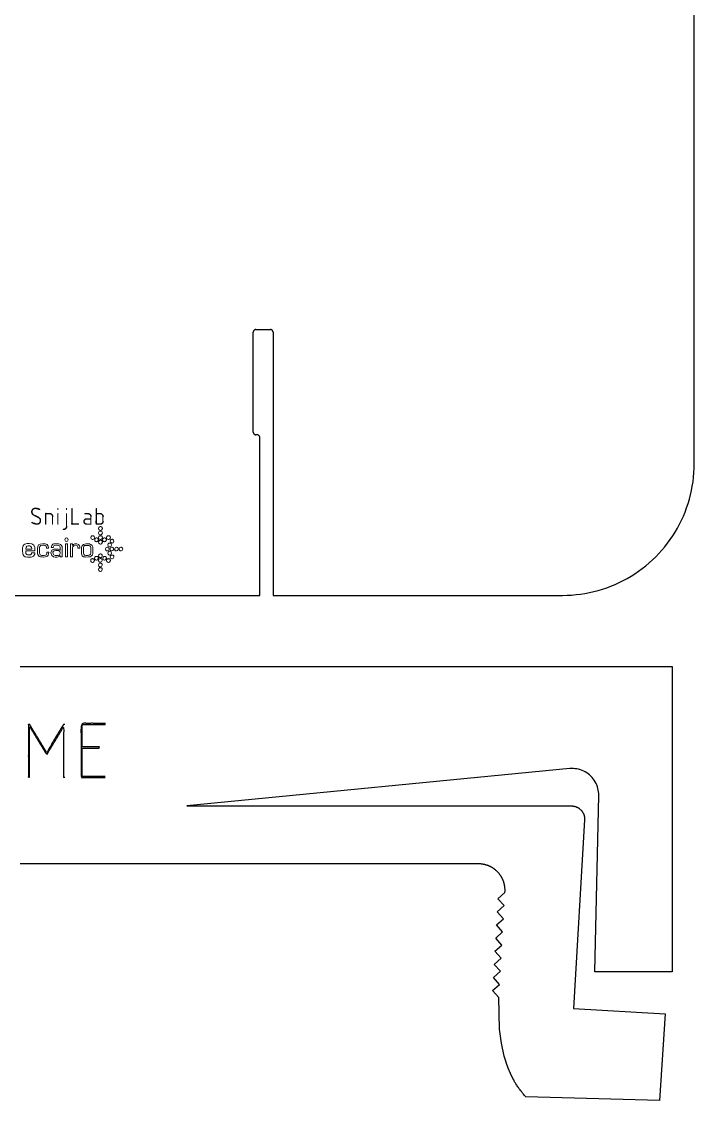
# Model space of a CAD drawing. Header units: millimetres. Extents: x 2 to 107, y -174 to 154.
# Drawn here: x 56.2 to 107.3, y -174.2 to -92.2 of the extents above; entities that cross this region are included whole.
import ezdxf

# ---------------------------------------------------------------- set-up
doc = ezdxf.new("R2010")
doc.units = ezdxf.units.MM
doc.header["$MEASUREMENT"] = 0
doc.layers.add('LAYER 03', color=5, linetype='Continuous')

msp = doc.modelspace()

# ---------------------------------------------------------------- linework, layer by layer
for p, q in [((73.915, -115.589), (73.89, -115.603)), ((73.941, -115.579), (73.915, -115.589)), ((73.969, -115.573), (73.941, -115.579)), ((73.998, -115.571), (73.969, -115.573)), ((73.998, -115.571), (75.098, -115.571)), ((75.126, -115.573), (75.098, -115.571)), ((75.154, -115.579), (75.126, -115.573)), ((75.181, -115.589), (75.154, -115.579)), ((75.206, -115.603), (75.181, -115.589)), ((73.8, -115.742), (73.798, -115.771)), ((73.798, -123.371), (73.798, -115.771)), ((73.806, -115.714), (73.8, -115.742)), ((73.816, -115.688), (73.806, -115.714)), ((73.829, -115.663), (73.816, -115.688)), ((73.847, -115.64), (73.829, -115.663)), ((73.867, -115.62), (73.847, -115.64)), ((73.89, -115.603), (73.867, -115.62)), ((75.229, -115.62), (75.206, -115.603)), ((75.249, -115.64), (75.229, -115.62)), ((75.266, -115.663), (75.249, -115.64)), ((75.28, -115.688), (75.266, -115.663)), ((75.29, -115.714), (75.28, -115.688)), ((75.296, -115.742), (75.29, -115.714)), ((75.298, -115.771), (75.296, -115.742)), ((75.298, -115.771), (75.298, -123.371)), ((73.798, -123.371), (73.8, -123.399)), ((73.8, -123.399), (73.806, -123.427)), ((73.806, -123.427), (73.816, -123.454)), ((73.816, -123.454), (73.829, -123.479)), ((73.829, -123.479), (73.847, -123.502)), ((73.847, -123.502), (73.867, -123.522)), ((73.867, -123.522), (73.89, -123.539)), ((73.89, -123.539), (73.915, -123.553)), ((73.915, -123.553), (73.941, -123.563)), ((73.941, -123.563), (73.969, -123.569)), ((73.969, -123.569), (73.998, -123.571)), ((74.098, -123.571), (73.998, -123.571)), ((74.126, -123.573), (74.098, -123.571)), ((74.154, -123.579), (74.126, -123.573)), ((74.181, -123.589), (74.154, -123.579)), ((74.206, -123.603), (74.181, -123.589)), ((74.229, -123.62), (74.206, -123.603)), ((74.249, -123.64), (74.229, -123.62)), ((74.266, -123.663), (74.249, -123.64)), ((74.28, -123.688), (74.266, -123.663)), ((74.29, -123.714), (74.28, -123.688)), ((74.296, -123.742), (74.29, -123.714)), ((74.298, -123.771), (74.296, -123.742)), ((74.298, -135.771), (74.298, -123.771)), ((75.298, -123.371), (75.298, -135.771)), ((107.274, -126.453), (107.292, -126.112)), ((107.292, -126.112), (107.298, -125.771)), ((107.205, -127.132), (107.245, -126.793)), ((107.245, -126.793), (107.274, -126.453)), ((107.013, -128.138), (107.089, -127.805)), ((107.089, -127.805), (107.152, -127.47)), ((107.152, -127.47), (107.205, -127.132)), ((106.829, -128.796), (106.927, -128.469)), ((106.927, -128.469), (107.013, -128.138)), ((106.47, -129.755), (106.6, -129.439)), ((106.6, -129.439), (106.72, -129.12)), ((106.72, -129.12), (106.829, -128.796)), ((106.177, -130.371), (106.328, -130.066)), ((106.328, -130.066), (106.47, -129.755)), ((105.659, -131.255), (105.842, -130.967)), ((105.842, -130.967), (106.014, -130.672)), ((106.014, -130.672), (106.177, -130.371)), ((105.055, -132.082), (105.266, -131.813)), ((105.266, -131.813), (105.467, -131.538)), ((105.467, -131.538), (105.659, -131.255)), ((104.369, -132.842), (104.606, -132.596)), ((104.606, -132.596), (104.835, -132.343)), ((104.835, -132.343), (105.055, -132.082)), ((103.34, -133.739), (103.609, -133.528)), ((103.609, -133.528), (103.87, -133.308)), ((103.87, -133.308), (104.123, -133.079)), ((104.123, -133.079), (104.369, -132.842)), ((102.199, -134.487), (102.494, -134.315)), ((102.494, -134.315), (102.782, -134.133)), ((102.782, -134.133), (103.064, -133.94)), ((103.064, -133.94), (103.34, -133.739)), ((100.323, -135.302), (100.646, -135.193)), ((100.646, -135.193), (100.966, -135.074)), ((100.966, -135.074), (101.282, -134.943)), ((101.282, -134.943), (101.593, -134.802)), ((101.593, -134.802), (101.898, -134.65)), ((101.898, -134.65), (102.199, -134.487)), ((36.298, -135.771), (74.298, -135.771)), ((75.298, -135.771), (97.298, -135.771)), ((97.298, -135.771), (97.639, -135.765)), ((97.639, -135.765), (97.98, -135.747)), ((97.98, -135.747), (98.32, -135.718)), ((98.32, -135.718), (98.659, -135.678)), ((98.659, -135.678), (98.997, -135.625)), ((98.997, -135.625), (99.332, -135.562)), ((99.332, -135.562), (99.665, -135.486)), ((99.665, -135.486), (99.996, -135.4)), ((99.996, -135.4), (100.323, -135.302)), ((56.087, -141.178), (105.627, -141.178)), ((105.627, -141.178), (105.627, -164.382)), ((97.846, -148.939), (68.74, -151.773)), ((97.981, -148.931), (97.846, -148.939)), ((98.116, -148.931), (97.981, -148.931)), ((98.251, -148.941), (98.116, -148.931)), ((98.385, -148.96), (98.251, -148.941)), ((98.517, -148.988), (98.385, -148.96)), ((98.647, -149.024), (98.517, -148.988)), ((98.775, -149.07), (98.647, -149.024)), ((98.899, -149.124), (98.775, -149.07)), ((99.019, -149.186), (98.899, -149.124)), ((99.134, -149.256), (99.019, -149.186)), ((99.245, -149.334), (99.134, -149.256)), ((99.35, -149.419), (99.245, -149.334)), ((99.449, -149.511), (99.35, -149.419)), ((99.542, -149.609), (99.449, -149.511)), ((99.628, -149.714), (99.542, -149.609)), ((99.706, -149.824), (99.628, -149.714)), ((99.777, -149.939), (99.706, -149.824)), ((99.84, -150.058), (99.777, -149.939)), ((99.895, -150.182), (99.84, -150.058)), ((99.941, -150.309), (99.895, -150.182)), ((99.979, -150.439), (99.941, -150.309)), ((100.007, -150.571), (99.979, -150.439)), ((100.027, -150.705), (100.007, -150.571)), ((100.038, -150.84), (100.027, -150.705)), ((100.039, -150.975), (100.038, -150.84)), ((99.737, -164.382), (100.039, -150.975)), ((68.74, -151.773), (95.969, -151.773)), ((95.969, -151.773), (97.969, -151.773)), ((97.969, -151.773), (98.006, -151.774)), ((98.006, -151.774), (98.044, -151.776)), ((98.044, -151.776), (98.081, -151.779)), ((98.081, -151.779), (98.119, -151.784)), ((98.119, -151.784), (98.144, -151.789)), ((98.144, -151.789), (98.169, -151.793)), ((98.169, -151.793), (98.194, -151.799)), ((98.194, -151.799), (98.219, -151.805)), ((98.219, -151.805), (98.244, -151.812)), ((98.244, -151.812), (98.269, -151.819)), ((98.269, -151.819), (98.293, -151.827)), ((98.293, -151.827), (98.317, -151.836)), ((98.317, -151.836), (98.341, -151.845)), ((98.341, -151.845), (98.365, -151.855)), ((98.365, -151.855), (98.389, -151.865)), ((98.389, -151.865), (98.412, -151.877)), ((98.412, -151.877), (98.435, -151.888)), ((98.435, -151.888), (98.458, -151.901)), ((98.458, -151.901), (98.48, -151.913)), ((98.48, -151.913), (98.502, -151.927)), ((98.502, -151.927), (98.523, -151.941)), ((98.523, -151.941), (98.544, -151.955)), ((98.544, -151.955), (98.565, -151.97)), ((98.565, -151.97), (98.585, -151.986)), ((98.585, -151.986), (98.615, -152.01)), ((98.615, -152.01), (98.643, -152.035)), ((98.643, -152.035), (98.67, -152.06)), ((98.67, -152.06), (98.697, -152.087)), ((98.697, -152.087), (98.722, -152.115)), ((98.722, -152.115), (98.746, -152.143)), ((98.746, -152.143), (98.769, -152.173)), ((98.769, -152.173), (98.791, -152.204)), ((98.791, -152.204), (98.805, -152.225)), ((98.805, -152.225), (98.819, -152.246)), ((98.819, -152.246), (98.832, -152.268)), ((98.832, -152.268), (98.845, -152.291)), ((98.845, -152.291), (98.857, -152.313)), ((98.857, -152.313), (98.869, -152.336)), ((98.869, -152.336), (98.88, -152.36)), ((98.88, -152.36), (98.89, -152.383)), ((98.89, -152.383), (98.9, -152.407)), ((98.9, -152.407), (98.909, -152.431)), ((98.909, -152.431), (98.917, -152.456)), ((98.917, -152.456), (98.925, -152.48)), ((98.925, -152.48), (98.932, -152.505)), ((98.967, -152.831), (98.129, -167.175)), ((98.932, -152.505), (98.939, -152.53)), ((98.939, -152.53), (98.945, -152.555)), ((98.945, -152.555), (98.95, -152.58)), ((98.95, -152.58), (98.955, -152.605)), ((98.955, -152.605), (98.959, -152.63)), ((98.959, -152.63), (98.962, -152.656)), ((98.962, -152.656), (98.965, -152.681)), ((98.965, -152.681), (98.968, -152.719)), ((98.969, -152.794), (98.967, -152.831)), ((98.968, -152.719), (98.969, -152.757)), ((98.969, -152.757), (98.969, -152.794)), ((68.74, -156.178), (56.087, -156.178)), ((90.673, -156.178), (68.74, -156.178)), ((90.923, -156.178), (90.673, -156.178)), ((90.973, -156.179), (90.923, -156.178)), ((91.023, -156.18), (90.973, -156.179)), ((91.073, -156.184), (91.023, -156.18)), ((91.123, -156.188), (91.073, -156.184)), ((91.173, -156.194), (91.123, -156.188)), ((91.223, -156.201), (91.173, -156.194)), ((91.248, -156.205), (91.223, -156.201)), ((91.273, -156.209), (91.248, -156.205)), ((91.298, -156.213), (91.273, -156.209)), ((91.323, -156.218), (91.298, -156.213)), ((91.348, -156.224), (91.323, -156.218)), ((91.373, -156.229), (91.348, -156.224)), ((91.398, -156.235), (91.373, -156.229)), ((91.423, -156.241), (91.398, -156.235)), ((91.448, -156.248), (91.423, -156.241)), ((91.473, -156.255), (91.448, -156.248)), ((91.497, -156.262), (91.473, -156.255)), ((91.522, -156.27), (91.497, -156.262)), ((91.547, -156.278), (91.522, -156.27)), ((91.571, -156.286), (91.547, -156.278)), ((91.595, -156.294), (91.571, -156.286)), ((91.62, -156.303), (91.595, -156.294)), ((91.644, -156.312), (91.62, -156.303)), ((91.668, -156.322), (91.644, -156.312)), ((91.692, -156.331), (91.668, -156.322)), ((91.715, -156.342), (91.692, -156.331)), ((91.739, -156.352), (91.715, -156.342)), ((91.763, -156.363), (91.739, -156.352)), ((91.786, -156.374), (91.763, -156.363)), ((91.809, -156.385), (91.786, -156.374)), ((91.832, -156.396), (91.809, -156.385)), ((91.855, -156.408), (91.832, -156.396)), ((91.878, -156.42), (91.855, -156.408)), ((91.9, -156.433), (91.878, -156.42)), ((91.923, -156.446), (91.9, -156.433)), ((91.945, -156.459), (91.923, -156.446)), ((91.967, -156.472), (91.945, -156.459)), ((91.989, -156.485), (91.967, -156.472)), ((92.01, -156.499), (91.989, -156.485)), ((92.032, -156.513), (92.01, -156.499)), ((92.053, -156.528), (92.032, -156.513)), ((92.074, -156.542), (92.053, -156.528)), ((92.095, -156.557), (92.074, -156.542)), ((92.115, -156.572), (92.095, -156.557)), ((92.136, -156.587), (92.115, -156.572)), ((92.156, -156.603), (92.136, -156.587)), ((92.195, -156.635), (92.156, -156.603)), ((92.234, -156.667), (92.195, -156.635)), ((92.271, -156.701), (92.234, -156.667)), ((92.308, -156.735), (92.271, -156.701)), ((92.344, -156.77), (92.308, -156.735)), ((92.378, -156.806), (92.344, -156.77)), ((92.412, -156.842), (92.378, -156.806)), ((92.444, -156.88), (92.412, -156.842)), ((92.477, -156.918), (92.444, -156.88)), ((92.508, -156.958), (92.477, -156.918)), ((92.538, -156.998), (92.508, -156.958)), ((92.567, -157.039), (92.538, -156.998)), ((92.582, -157.06), (92.567, -157.039)), ((92.596, -157.082), (92.582, -157.06)), ((92.61, -157.103), (92.596, -157.082)), ((92.623, -157.125), (92.61, -157.103)), ((92.637, -157.146), (92.623, -157.125)), ((92.65, -157.168), (92.637, -157.146)), ((92.662, -157.191), (92.65, -157.168)), ((92.675, -157.213), (92.662, -157.191)), ((92.687, -157.235), (92.675, -157.213)), ((92.699, -157.258), (92.687, -157.235)), ((92.711, -157.281), (92.699, -157.258)), ((92.722, -157.304), (92.711, -157.281)), ((92.733, -157.327), (92.722, -157.304)), ((92.744, -157.351), (92.733, -157.327)), ((92.755, -157.374), (92.744, -157.351)), ((92.765, -157.398), (92.755, -157.374)), ((92.775, -157.422), (92.765, -157.398)), ((92.784, -157.446), (92.775, -157.422)), ((92.794, -157.47), (92.784, -157.446)), ((92.803, -157.494), (92.794, -157.47)), ((92.811, -157.518), (92.803, -157.494)), ((92.82, -157.543), (92.811, -157.518)), ((92.828, -157.567), (92.82, -157.543)), ((92.835, -157.592), (92.828, -157.567)), ((92.843, -157.617), (92.835, -157.592)), ((92.85, -157.642), (92.843, -157.617)), ((92.857, -157.666), (92.85, -157.642)), ((92.863, -157.691), (92.857, -157.666)), ((92.869, -157.716), (92.863, -157.691)), ((92.875, -157.741), (92.869, -157.716)), ((92.88, -157.766), (92.875, -157.741)), ((92.886, -157.792), (92.88, -157.766)), ((92.89, -157.817), (92.886, -157.792)), ((92.895, -157.842), (92.89, -157.817)), ((92.899, -157.867), (92.895, -157.842)), ((92.903, -157.893), (92.899, -157.867)), ((92.906, -157.918), (92.903, -157.893)), ((92.909, -157.943), (92.906, -157.918)), ((92.912, -157.968), (92.909, -157.943)), ((92.915, -157.994), (92.912, -157.968)), ((92.919, -158.044), (92.915, -157.994)), ((92.921, -158.095), (92.919, -158.044)), ((92.923, -158.145), (92.921, -158.095)), ((92.922, -158.245), (92.923, -158.195)), ((92.923, -158.195), (92.923, -158.145)), ((92.388, -158.821), (92.916, -158.351)), ((92.858, -159.35), (92.388, -158.821)), ((92.916, -158.351), (92.92, -158.295)), ((92.92, -158.295), (92.922, -158.245)), ((92.33, -159.82), (92.858, -159.35)), ((92.8, -160.348), (92.33, -159.82)), ((92.272, -160.818), (92.8, -160.348)), ((92.213, -161.816), (92.742, -161.346)), ((92.742, -161.346), (92.272, -160.818)), ((92.683, -162.344), (92.213, -161.816)), ((92.155, -162.814), (92.683, -162.344)), ((92.625, -163.343), (92.155, -162.814)), ((92.097, -163.813), (92.625, -163.343)), ((92.567, -164.341), (92.097, -163.813)), ((92.038, -164.811), (92.567, -164.341)), ((105.627, -164.382), (99.737, -164.382)), ((91.98, -165.809), (92.508, -165.339)), ((92.508, -165.339), (92.038, -164.811)), ((92.45, -166.338), (91.98, -165.809)), ((92.504, -168.735), (92.45, -166.338)), ((98.129, -167.175), (105.09, -167.584)), ((105.09, -167.584), (104.652, -174.152)), ((92.646, -169.811), (92.504, -168.735)), ((92.865, -170.797), (92.646, -169.811)), ((92.998, -171.244), (92.865, -170.797)), ((93.007, -171.271), (92.998, -171.244)), ((93.157, -171.691), (93.007, -171.271)), ((93.328, -172.097), (93.157, -171.691)), ((93.34, -172.122), (93.328, -172.097)), ((93.43, -172.312), (93.34, -172.122)), ((93.525, -172.498), (93.43, -172.312)), ((93.58, -172.599), (93.525, -172.498)), ((93.655, -172.731), (93.58, -172.599)), ((93.694, -172.797), (93.655, -172.731)), ((93.743, -172.879), (93.694, -172.797)), ((93.814, -172.991), (93.743, -172.879)), ((93.856, -173.055), (93.814, -172.991)), ((93.901, -173.122), (93.856, -173.055)), ((93.942, -173.181), (93.901, -173.122)), ((93.983, -173.24), (93.942, -173.181)), ((94.03, -173.305), (93.983, -173.24)), ((94.061, -173.347), (94.03, -173.305)), ((94.124, -173.43), (94.061, -173.347)), ((94.188, -173.511), (94.124, -173.43)), ((94.253, -173.591), (94.188, -173.511)), ((94.32, -173.669), (94.253, -173.591)), ((94.387, -173.746), (94.32, -173.669)), ((94.514, -173.867), (94.387, -173.746)), ((104.652, -174.152), (94.514, -173.867))]:
    msp.add_line(p, q)
msp.add_open_spline([(107.298, -125.771), (107.304, 0.214), (107.311, 126.199)], degree=2)
at = {"layer": 'LAYER 03', "lineweight": 0}
for p, q in [((59.535, -131.86), (59.678, -131.86)), ((59.535, -132.843), (59.535, -131.86)), ((59.678, -131.86), (59.678, -132.843)), ((59.678, -132.843), (59.535, -132.843))]:
    msp.add_line(p, q, dxfattribs=at)
for points, degree, knots in [([(57.644, -130.093), (57.644, -129.924), (57.466, -129.828), (57.281, -129.734), (57.208, -129.699), (57.166, -129.68), (57.149, -129.671), (56.984, -129.59), (56.984, -129.427), (56.984, -129.333), (57.045, -129.261), (57.118, -129.174), (57.248, -129.174), (57.339, -129.174), (57.558, -129.25), (57.566, -129.239), (57.573, -129.228), (57.436, -129.147), (57.248, -129.147), (57.107, -129.147), (57.024, -129.244), (56.957, -129.324), (56.957, -129.427), (56.957, -129.558), (57.058, -129.644), (57.131, -129.689), (57.195, -129.722), (57.295, -129.772), (57.394, -129.822), (57.502, -129.876), (57.549, -129.923), (57.619, -129.992), (57.619, -130.093), (57.619, -130.184), (57.556, -130.258), (57.481, -130.344), (57.367, -130.344), (57.268, -130.344), (56.977, -130.213), (56.97, -130.223), (56.962, -130.234), (57.047, -130.292), (57.156, -130.33), (57.269, -130.368), (57.367, -130.368), (57.497, -130.368), (57.575, -130.275), (57.644, -130.192), (57.644, -130.093)], 2, [-24, -24, -24, -23, -23, -22, -22, -21, -21, -20, -20, -19, -19, -18, -18, -17, -17, -16, -16, -15, -15, -14, -14, -13, -13, -12, -12, -11, -11, -10, -10, -9, -9, -8, -8, -7, -7, -6, -6, -5, -5, -4, -4, -3, -3, -2, -2, -1, -1, 0, 0, 0]), ([(58.574, -129.793), (58.574, -129.691), (58.502, -129.619), (58.43, -129.547), (58.329, -129.547), (58.173, -129.547), (58.017, -129.547), (58.017, -129.951), (58.017, -130.356), (58.031, -130.356), (58.044, -130.356), (58.044, -129.966), (58.044, -129.576), (58.187, -129.576), (58.329, -129.576), (58.419, -129.576), (58.483, -129.64), (58.547, -129.704), (58.547, -129.795), (58.547, -130.076), (58.547, -130.356), (58.56, -130.356), (58.574, -130.356)], 2, [-11, -11, -11, -10, -10, -9, -9, -8, -8, -7, -7, -6, -6, -5, -5, -4, -4, -3, -3, -2, -2, -1, -1, 0, 0, 0]), ([(58.968, -129.17), (58.955, -129.17), (58.941, -129.17), (58.941, -129.203), (58.941, -129.236), (58.955, -129.236), (58.968, -129.236)], 2, [-3, -3, -3, -2, -2, -1, -1, 0, 0, 0]), ([(59.632, -129.565), (59.619, -129.565), (59.605, -129.565), (59.605, -130.043), (59.605, -130.522), (59.605, -130.613), (59.542, -130.677), (59.478, -130.74), (59.387, -130.74), (59.371, -130.74), (59.354, -130.74), (59.354, -130.754), (59.354, -130.767), (59.371, -130.767), (59.387, -130.767), (59.489, -130.767), (59.561, -130.695), (59.632, -130.624), (59.632, -130.522)], 2, [-9, -9, -9, -8, -8, -7, -7, -6, -6, -5, -5, -4, -4, -3, -3, -2, -2, -1, -1, 0, 0, 0]), ([(59.632, -129.17), (59.619, -129.17), (59.605, -129.17), (59.605, -129.203), (59.605, -129.236), (59.619, -129.236), (59.632, -129.236)], 2, [-3, -3, -3, -2, -2, -1, -1, 0, 0, 0]), ([(60.545, -130.344), (60.287, -130.344), (60.029, -130.344), (60.029, -129.757), (60.029, -129.17), (60.016, -129.17), (60.002, -129.17), (60.002, -129.769), (60.002, -130.368), (60.274, -130.368), (60.545, -130.368)], 2, [-5, -5, -5, -4, -4, -3, -3, -2, -2, -1, -1, 0, 0, 0]), ([(62.406, -129.797), (62.406, -129.696), (62.334, -129.624), (62.263, -129.553), (62.161, -129.553), (62.019, -129.553), (61.877, -129.553), (61.877, -129.361), (61.877, -129.17), (61.864, -129.17), (61.85, -129.17), (61.85, -129.769), (61.85, -130.368), (62.006, -130.368), (62.161, -130.368), (62.263, -130.368), (62.334, -130.298), (62.406, -130.227), (62.406, -130.126)], 2, [-9, -9, -9, -8, -8, -7, -7, -6, -6, -5, -5, -4, -4, -3, -3, -2, -2, -1, -1, 0, 0, 0]), ([(58.968, -129.563), (58.955, -129.563), (58.941, -129.563), (58.941, -129.96), (58.941, -130.356), (58.955, -130.356), (58.968, -130.356)], 2, [-3, -3, -3, -2, -2, -1, -1, 0, 0, 0]), ([(61.482, -129.801), (61.482, -129.661), (61.378, -129.594), (61.304, -129.547), (61.204, -129.547), (61.105, -129.547), (61.006, -129.547), (61.006, -129.56), (61.006, -129.573), (61.105, -129.573), (61.204, -129.573), (61.298, -129.573), (61.364, -129.617), (61.455, -129.676), (61.455, -129.801), (61.455, -129.873), (61.455, -129.945), (61.307, -129.945), (61.158, -129.945), (61.079, -129.945), (61.024, -129.975), (60.926, -130.027), (60.926, -130.157), (60.926, -130.286), (61.028, -130.339), (61.088, -130.368), (61.158, -130.368), (61.32, -130.368), (61.482, -130.368)], 2, [-14, -14, -14, -13, -13, -12, -12, -11, -11, -10, -10, -9, -9, -8, -8, -7, -7, -6, -6, -5, -5, -4, -4, -3, -3, -2, -2, -1, -1, 0, 0, 0]), ([(61.455, -130.344), (61.455, -130.159), (61.455, -129.974), (61.307, -129.974), (61.158, -129.974), (60.953, -129.974), (60.953, -130.158), (60.953, -130.27), (61.04, -130.317), (61.089, -130.344), (61.158, -130.344)], 2, [0, 0, 0, 1, 1, 2, 2, 3, 3, 4, 4, 5, 5, 5]), ([(62.379, -130.125), (62.379, -129.96), (62.379, -129.795), (62.379, -129.704), (62.316, -129.64), (62.252, -129.576), (62.161, -129.576), (62.019, -129.576), (61.877, -129.576), (61.877, -129.96), (61.877, -130.344), (62.019, -130.344), (62.161, -130.344), (62.252, -130.344), (62.316, -130.28), (62.379, -130.217), (62.379, -130.125)], 2, [0, 0, 0, 1, 1, 2, 2, 3, 3, 4, 4, 5, 5, 6, 6, 7, 7, 8, 8, 8]), ([(62.194, -130.547), (62.194, -130.547), (62.331, -130.547), (62.331, -130.697), (62.331, -130.818), (62.207, -130.834), (62.194, -130.834), (62.18, -130.834), (62.046, -130.834), (62.046, -130.69), (62.046, -130.547), (62.194, -130.547), (62.194, -130.547)], 3, [0, 0, 0, 0, 1, 1, 1, 2, 2, 2, 3, 3, 3, 4, 4, 4, 4]), ([(62.194, -130.889), (62.194, -130.889), (62.331, -130.888), (62.331, -131.039), (62.331, -131.16), (62.207, -131.176), (62.194, -131.176), (62.18, -131.176), (62.046, -131.176), (62.046, -131.032), (62.046, -130.889), (62.194, -130.889), (62.194, -130.889)], 3, [0, 0, 0, 0, 1, 1, 1, 2, 2, 2, 3, 3, 3, 4, 4, 4, 4]), ([(56.512, -132.396), (56.512, -132.396), (57.197, -132.396), (57.197, -132.396), (57.197, -132.396), (57.254, -131.902), (56.963, -131.858), (56.672, -131.814), (56.522, -131.839), (56.429, -131.892), (56.337, -131.945), (56.284, -132.063), (56.272, -132.158), (56.261, -132.254), (56.284, -132.608), (56.296, -132.652), (56.308, -132.696), (56.374, -132.853), (56.632, -132.874), (56.891, -132.894), (56.992, -132.846), (57.057, -132.816), (57.122, -132.787), (57.205, -132.696), (57.201, -132.542), (57.201, -132.542), (56.957, -132.539), (56.957, -132.539), (56.957, -132.539), (56.976, -132.665), (56.875, -132.68), (56.773, -132.695), (56.651, -132.689), (56.651, -132.689), (56.651, -132.689), (56.529, -132.677), (56.521, -132.583), (56.512, -132.489), (56.512, -132.396), (56.512, -132.396)], 3, [0, 0, 0, 0, 1, 1, 1, 2, 2, 2, 3, 3, 3, 4, 4, 4, 5, 5, 5, 6, 6, 6, 7, 7, 7, 8, 8, 8, 9, 9, 9, 10, 10, 10, 11, 11, 11, 12, 12, 12, 13, 13, 13, 13]), ([(56.515, -132.249), (56.515, -132.249), (56.961, -132.249), (56.961, -132.249), (56.961, -132.249), (56.981, -132.027), (56.819, -132.02), (56.657, -132.013), (56.513, -131.977), (56.515, -132.249)], 3, [0, 0, 0, 0, 1, 1, 1, 2, 2, 2, 3, 3, 3, 3]), ([(58.091, -132.179), (58.091, -132.179), (58.237, -132.179), (58.237, -132.179), (58.237, -132.179), (58.269, -131.878), (57.983, -131.855), (57.696, -131.833), (57.467, -131.86), (57.424, -132.063), (57.382, -132.265), (57.398, -132.536), (57.414, -132.606), (57.43, -132.677), (57.484, -132.821), (57.64, -132.843), (57.796, -132.865), (57.986, -132.865), (58.091, -132.827), (58.197, -132.789), (58.271, -132.661), (58.254, -132.492), (58.254, -132.492), (58.108, -132.492), (58.108, -132.492), (58.108, -132.492), (58.141, -132.709), (58.014, -132.725), (57.886, -132.742), (57.767, -132.756), (57.665, -132.718), (57.564, -132.68), (57.559, -132.583), (57.552, -132.504), (57.545, -132.424), (57.553, -132.144), (57.553, -132.144), (57.553, -132.144), (57.542, -131.957), (57.827, -131.967), (58.112, -131.977), (58.079, -132.057), (58.091, -132.179)], 3, [0, 0, 0, 0, 1, 1, 1, 2, 2, 2, 3, 3, 3, 4, 4, 4, 5, 5, 5, 6, 6, 6, 7, 7, 7, 8, 8, 8, 9, 9, 9, 10, 10, 10, 11, 11, 11, 12, 12, 12, 13, 13, 13, 14, 14, 14, 14]), ([(59.132, -132.745), (59.132, -132.745), (59.132, -132.842), (59.132, -132.842), (59.132, -132.842), (59.276, -132.842), (59.276, -132.842), (59.276, -132.842), (59.277, -132.098), (59.277, -132.098), (59.277, -132.098), (59.243, -131.872), (59.036, -131.857), (58.829, -131.842), (58.667, -131.857), (58.667, -131.857), (58.667, -131.857), (58.453, -131.848), (58.453, -132.138), (58.453, -132.138), (58.607, -132.136), (58.607, -132.136), (58.607, -132.136), (58.589, -131.982), (58.731, -131.975), (58.872, -131.967), (59.124, -131.941), (59.13, -132.116), (59.136, -132.29), (59.133, -132.357), (59.133, -132.357), (59.133, -132.357), (59.096, -132.271), (58.977, -132.261), (58.858, -132.251), (58.413, -132.171), (58.426, -132.546), (58.44, -132.921), (58.813, -132.852), (58.822, -132.858), (58.83, -132.864), (59.135, -132.842), (59.132, -132.745)], 3, [0, 0, 0, 0, 1, 1, 1, 2, 2, 2, 3, 3, 3, 4, 4, 4, 5, 5, 5, 6, 6, 6, 7, 7, 7, 8, 8, 8, 9, 9, 9, 10, 10, 10, 11, 11, 11, 12, 12, 12, 13, 13, 13, 14, 14, 14, 14]), ([(59.617, -131.679), (59.617, -131.679), (59.746, -131.685), (59.746, -131.55), (59.746, -131.415), (59.637, -131.41), (59.617, -131.41), (59.596, -131.41), (59.476, -131.425), (59.477, -131.545), (59.478, -131.664), (59.573, -131.676), (59.617, -131.679)], 3, [0, 0, 0, 0, 1, 1, 1, 2, 2, 2, 3, 3, 3, 4, 4, 4, 4]), ([(59.915, -131.86), (59.915, -131.86), (60.057, -131.86), (60.057, -131.86), (60.057, -131.86), (60.057, -131.986), (60.057, -131.986), (60.057, -131.986), (60.176, -131.798), (60.392, -131.853), (60.608, -131.907), (60.612, -132.066), (60.612, -132.195), (60.612, -132.195), (60.47, -132.195), (60.47, -132.195), (60.47, -132.195), (60.528, -131.941), (60.288, -131.966), (60.049, -131.991), (60.066, -132.167), (60.066, -132.167), (60.066, -132.167), (60.063, -132.843), (60.063, -132.843), (60.063, -132.843), (59.915, -132.843), (59.915, -132.843), (59.915, -132.843), (59.915, -131.86), (59.915, -131.86)], 3, [0, 0, 0, 0, 1, 1, 1, 2, 2, 2, 3, 3, 3, 4, 4, 4, 5, 5, 5, 6, 6, 6, 7, 7, 7, 8, 8, 8, 9, 9, 9, 10, 10, 10, 10]), ([(60.761, -132.082), (60.761, -132.082), (60.782, -131.867), (61.073, -131.86), (61.364, -131.853), (61.346, -131.86), (61.346, -131.86), (61.346, -131.86), (61.575, -131.903), (61.596, -132.082), (61.617, -132.261), (61.613, -132.609), (61.571, -132.684), (61.529, -132.758), (61.487, -132.849), (61.273, -132.855), (61.06, -132.862), (61.029, -132.855), (61.029, -132.855), (61.029, -132.855), (60.778, -132.88), (60.751, -132.62), (60.725, -132.36), (60.761, -132.082), (60.761, -132.082)], 3, [0, 0, 0, 0, 1, 1, 1, 2, 2, 2, 3, 3, 3, 4, 4, 4, 5, 5, 5, 6, 6, 6, 7, 7, 7, 8, 8, 8, 8]), ([(61.311, -132.728), (61.311, -132.728), (61.454, -132.727), (61.455, -132.537), (61.456, -132.348), (61.449, -132.133), (61.449, -132.133), (61.449, -132.133), (61.434, -131.973), (61.301, -131.973), (61.167, -131.973), (61.027, -131.973), (61.027, -131.973), (61.027, -131.973), (60.911, -131.96), (60.901, -132.151), (60.891, -132.342), (60.901, -132.553), (60.901, -132.553), (60.901, -132.553), (60.907, -132.731), (61.077, -132.737), (61.248, -132.743), (61.311, -132.728), (61.311, -132.728)], 3, [0, 0, 0, 0, 1, 1, 1, 2, 2, 2, 3, 3, 3, 4, 4, 4, 5, 5, 5, 6, 6, 6, 7, 7, 7, 8, 8, 8, 8]), ([(61.599, -131.238), (61.599, -131.238), (61.735, -131.238), (61.735, -131.388), (61.735, -131.509), (61.612, -131.525), (61.599, -131.525), (61.585, -131.525), (61.451, -131.525), (61.451, -131.382), (61.451, -131.238), (61.599, -131.238), (61.599, -131.238)], 3, [0, 0, 0, 0, 1, 1, 1, 2, 2, 2, 3, 3, 3, 4, 4, 4, 4]), ([(61.895, -131.404), (61.895, -131.404), (62.032, -131.404), (62.032, -131.554), (62.032, -131.675), (61.908, -131.691), (61.895, -131.691), (61.881, -131.691), (61.747, -131.691), (61.747, -131.547), (61.747, -131.404), (61.895, -131.404), (61.895, -131.404)], 3, [0, 0, 0, 0, 1, 1, 1, 2, 2, 2, 3, 3, 3, 4, 4, 4, 4]), ([(62.194, -131.238), (62.194, -131.238), (62.331, -131.238), (62.331, -131.388), (62.331, -131.509), (62.207, -131.525), (62.194, -131.525), (62.18, -131.525), (62.046, -131.525), (62.046, -131.382), (62.046, -131.238), (62.194, -131.238), (62.194, -131.238)], 3, [0, 0, 0, 0, 1, 1, 1, 2, 2, 2, 3, 3, 3, 4, 4, 4, 4]), ([(62.194, -131.587), (62.194, -131.587), (62.331, -131.587), (62.331, -131.737), (62.331, -131.858), (62.207, -131.874), (62.194, -131.874), (62.18, -131.874), (62.046, -131.874), (62.046, -131.731), (62.046, -131.587), (62.194, -131.587), (62.194, -131.587)], 3, [0, 0, 0, 0, 1, 1, 1, 2, 2, 2, 3, 3, 3, 4, 4, 4, 4]), ([(62.502, -131.404), (62.502, -131.404), (62.639, -131.404), (62.639, -131.554), (62.639, -131.675), (62.515, -131.691), (62.502, -131.691), (62.488, -131.691), (62.354, -131.691), (62.354, -131.547), (62.354, -131.404), (62.502, -131.404), (62.502, -131.404)], 3, [0, 0, 0, 0, 1, 1, 1, 2, 2, 2, 3, 3, 3, 4, 4, 4, 4]), ([(62.802, -131.238), (62.802, -131.238), (62.939, -131.238), (62.939, -131.388), (62.939, -131.509), (62.815, -131.525), (62.802, -131.525), (62.788, -131.525), (62.654, -131.525), (62.654, -131.382), (62.654, -131.238), (62.802, -131.238), (62.802, -131.238)], 3, [0, 0, 0, 0, 1, 1, 1, 2, 2, 2, 3, 3, 3, 4, 4, 4, 4]), ([(62.895, -131.794), (62.895, -131.794), (63.032, -131.794), (63.032, -131.945), (63.032, -132.065), (62.909, -132.081), (62.895, -132.081), (62.882, -132.081), (62.747, -132.081), (62.747, -131.938), (62.747, -131.794), (62.895, -131.794), (62.895, -131.794)], 3, [0, 0, 0, 0, 1, 1, 1, 2, 2, 2, 3, 3, 3, 4, 4, 4, 4]), ([(63.071, -131.507), (63.071, -131.507), (63.208, -131.507), (63.208, -131.658), (63.208, -131.778), (63.084, -131.794), (63.071, -131.794), (63.057, -131.794), (62.923, -131.794), (62.923, -131.651), (62.923, -131.507), (63.071, -131.507), (63.071, -131.507)], 3, [0, 0, 0, 0, 1, 1, 1, 2, 2, 2, 3, 3, 3, 4, 4, 4, 4]), ([(59.127, -132.492), (59.127, -132.492), (59.105, -132.389), (58.991, -132.374), (58.876, -132.359), (58.672, -132.38), (58.672, -132.38), (58.672, -132.38), (58.584, -132.407), (58.581, -132.492), (58.578, -132.577), (58.589, -132.639), (58.589, -132.639), (58.589, -132.639), (58.612, -132.736), (58.734, -132.737), (58.856, -132.739), (59.126, -132.762), (59.127, -132.598), (59.129, -132.433), (59.127, -132.492), (59.127, -132.492)], 3, [0, 0, 0, 0, 1, 1, 1, 2, 2, 2, 3, 3, 3, 4, 4, 4, 5, 5, 5, 6, 6, 6, 7, 7, 7, 7]), ([(61.893, -132.807), (61.893, -132.807), (62.03, -132.807), (62.03, -132.957), (62.03, -133.078), (61.907, -133.094), (61.893, -133.094), (61.88, -133.094), (61.746, -133.094), (61.746, -132.95), (61.746, -132.807), (61.893, -132.807), (61.893, -132.807)], 3, [0, 0, 0, 0, 1, 1, 1, 2, 2, 2, 3, 3, 3, 4, 4, 4, 4]), ([(62.189, -132.62), (62.189, -132.62), (62.326, -132.62), (62.326, -132.771), (62.326, -132.891), (62.203, -132.908), (62.189, -132.908), (62.176, -132.908), (62.042, -132.908), (62.042, -132.764), (62.042, -132.62), (62.189, -132.62), (62.189, -132.62)], 3, [0, 0, 0, 0, 1, 1, 1, 2, 2, 2, 3, 3, 3, 4, 4, 4, 4]), ([(62.506, -132.807), (62.506, -132.807), (62.643, -132.807), (62.643, -132.957), (62.643, -133.078), (62.519, -133.094), (62.506, -133.094), (62.493, -133.094), (62.359, -133.094), (62.359, -132.95), (62.359, -132.807), (62.506, -132.807), (62.506, -132.807)], 3, [0, 0, 0, 0, 1, 1, 1, 2, 2, 2, 3, 3, 3, 4, 4, 4, 4]), ([(62.72, -132.11), (62.72, -132.11), (62.857, -132.11), (62.857, -132.26), (62.857, -132.381), (62.734, -132.397), (62.72, -132.397), (62.707, -132.397), (62.573, -132.397), (62.573, -132.253), (62.573, -132.11), (62.72, -132.11), (62.72, -132.11)], 3, [0, 0, 0, 0, 1, 1, 1, 2, 2, 2, 3, 3, 3, 4, 4, 4, 4]), ([(62.895, -132.421), (62.895, -132.421), (63.032, -132.421), (63.032, -132.571), (63.032, -132.692), (62.909, -132.708), (62.895, -132.708), (62.882, -132.708), (62.747, -132.708), (62.747, -132.565), (62.747, -132.421), (62.895, -132.421), (62.895, -132.421)], 3, [0, 0, 0, 0, 1, 1, 1, 2, 2, 2, 3, 3, 3, 4, 4, 4, 4]), ([(63.06, -132.11), (63.06, -132.11), (63.196, -132.11), (63.196, -132.26), (63.196, -132.381), (63.073, -132.397), (63.06, -132.397), (63.046, -132.397), (62.912, -132.397), (62.912, -132.253), (62.912, -132.11), (63.06, -132.11), (63.06, -132.11)], 3, [0, 0, 0, 0, 1, 1, 1, 2, 2, 2, 3, 3, 3, 4, 4, 4, 4]), ([(63.077, -132.708), (63.077, -132.708), (63.214, -132.708), (63.214, -132.858), (63.214, -132.979), (63.09, -132.995), (63.077, -132.995), (63.064, -132.995), (62.93, -132.995), (62.93, -132.852), (62.93, -132.708), (63.077, -132.708), (63.077, -132.708)], 3, [0, 0, 0, 0, 1, 1, 1, 2, 2, 2, 3, 3, 3, 4, 4, 4, 4]), ([(63.416, -132.11), (63.416, -132.11), (63.553, -132.11), (63.553, -132.26), (63.553, -132.381), (63.43, -132.397), (63.416, -132.397), (63.403, -132.397), (63.269, -132.397), (63.269, -132.253), (63.269, -132.11), (63.416, -132.11), (63.416, -132.11)], 3, [0, 0, 0, 0, 1, 1, 1, 2, 2, 2, 3, 3, 3, 4, 4, 4, 4]), ([(63.754, -132.11), (63.754, -132.11), (63.891, -132.11), (63.891, -132.26), (63.891, -132.381), (63.768, -132.397), (63.754, -132.397), (63.741, -132.397), (63.607, -132.397), (63.607, -132.253), (63.607, -132.11), (63.754, -132.11), (63.754, -132.11)], 3, [0, 0, 0, 0, 1, 1, 1, 2, 2, 2, 3, 3, 3, 4, 4, 4, 4]), ([(61.591, -132.982), (61.591, -132.982), (61.728, -132.982), (61.728, -133.132), (61.728, -133.253), (61.605, -133.269), (61.591, -133.269), (61.578, -133.269), (61.444, -133.269), (61.444, -133.126), (61.444, -132.982), (61.591, -132.982), (61.591, -132.982)], 3, [0, 0, 0, 0, 1, 1, 1, 2, 2, 2, 3, 3, 3, 4, 4, 4, 4]), ([(62.189, -132.972), (62.189, -132.972), (62.326, -132.972), (62.326, -133.122), (62.326, -133.243), (62.203, -133.259), (62.189, -133.259), (62.176, -133.259), (62.042, -133.259), (62.042, -133.116), (62.042, -132.972), (62.189, -132.972), (62.189, -132.972)], 3, [0, 0, 0, 0, 1, 1, 1, 2, 2, 2, 3, 3, 3, 4, 4, 4, 4]), ([(62.189, -133.326), (62.189, -133.326), (62.326, -133.326), (62.326, -133.476), (62.326, -133.597), (62.203, -133.613), (62.189, -133.613), (62.176, -133.613), (62.042, -133.613), (62.042, -133.469), (62.042, -133.326), (62.189, -133.326), (62.189, -133.326)], 3, [0, 0, 0, 0, 1, 1, 1, 2, 2, 2, 3, 3, 3, 4, 4, 4, 4]), ([(62.804, -132.982), (62.804, -132.982), (62.94, -132.982), (62.94, -133.132), (62.94, -133.253), (62.817, -133.269), (62.804, -133.269), (62.79, -133.269), (62.656, -133.269), (62.656, -133.126), (62.656, -132.982), (62.804, -132.982), (62.804, -132.982)], 3, [0, 0, 0, 0, 1, 1, 1, 2, 2, 2, 3, 3, 3, 4, 4, 4, 4]), ([(62.189, -133.665), (62.189, -133.665), (62.326, -133.664), (62.326, -133.815), (62.326, -133.936), (62.203, -133.952), (62.189, -133.952), (62.176, -133.952), (62.042, -133.952), (62.042, -133.808), (62.042, -133.665), (62.189, -133.665), (62.189, -133.665)], 3, [0, 0, 0, 0, 1, 1, 1, 2, 2, 2, 3, 3, 3, 4, 4, 4, 4])]:
    msp.add_open_spline(points, degree=degree, knots=knots, dxfattribs=at)
at = {"layer": 'LAYER 03'}
for points in [[(59.477, -145.574), (59.43, -145.574), (59.383, -145.574), (58.739, -146.644), (58.094, -147.714), (57.45, -146.644), (56.807, -145.574), (56.758, -145.574), (56.71, -145.574), (56.71, -147.576), (56.71, -149.579), (56.755, -149.579), (56.801, -149.579), (56.801, -147.658), (56.801, -145.737), (57.447, -146.81), (58.094, -147.883), (58.742, -146.81), (59.39, -145.737), (59.39, -147.658), (59.39, -149.579), (59.433, -149.579), (59.477, -149.579)], [(62.547, -149.536), (61.677, -149.536), (60.806, -149.536), (60.806, -148.457), (60.806, -147.379), (61.453, -147.379), (62.099, -147.379), (62.099, -147.335), (62.099, -147.291), (61.453, -147.291), (60.806, -147.291), (60.806, -146.44), (60.806, -145.588), (61.677, -145.588), (62.547, -145.588), (62.547, -145.542), (62.547, -145.497), (61.631, -145.497), (60.715, -145.497), (60.715, -147.557), (60.715, -149.618), (61.631, -149.618), (62.547, -149.618)]]:
    msp.add_open_spline(points, degree=2, knots=[-11, -11, -11, -10, -10, -9, -9, -8, -8, -7, -7, -6, -6, -5, -5, -4, -4, -3, -3, -2, -2, -1, -1, 0, 0, 0], dxfattribs=at)

doc.saveas('drawing.dxf')
